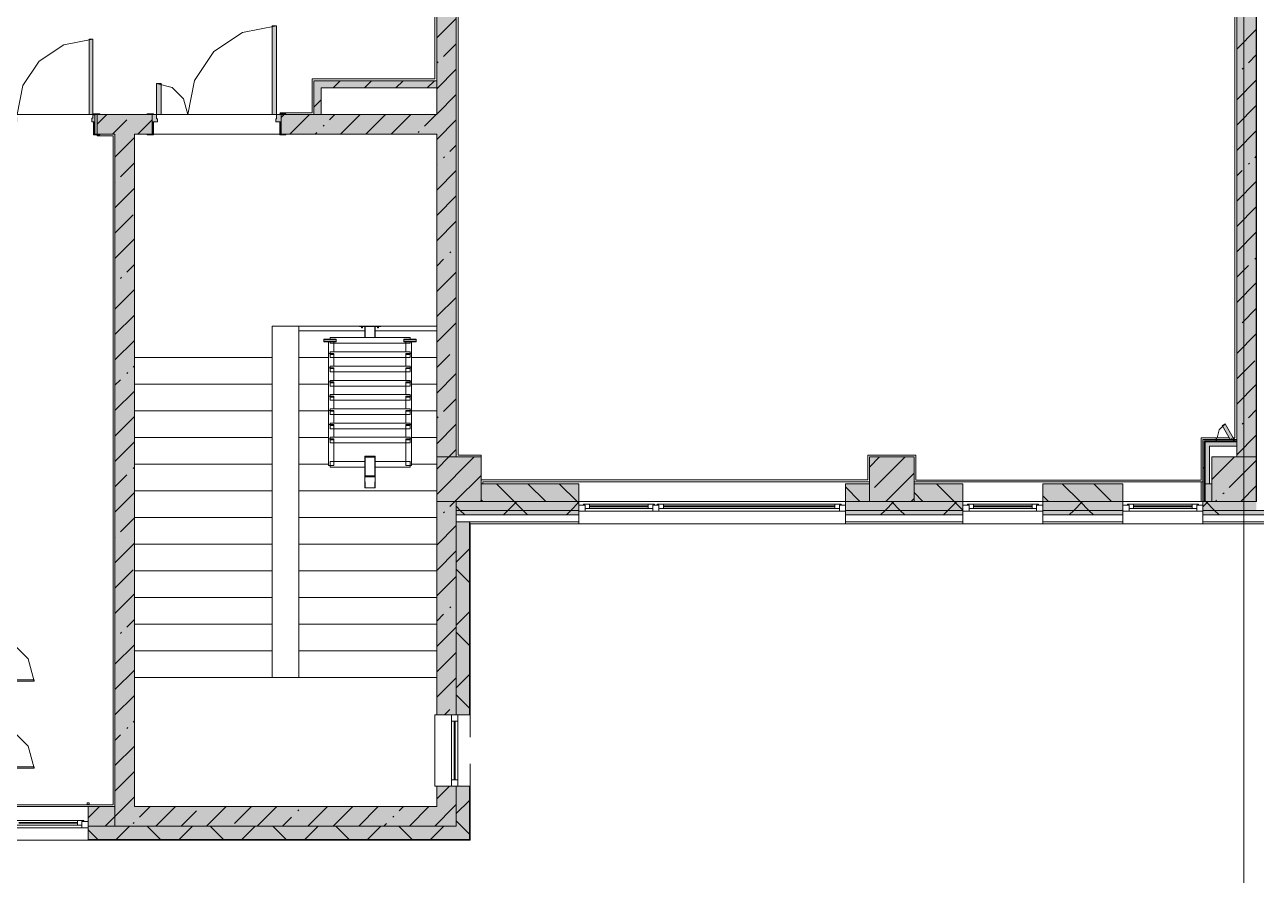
# Model space of a CAD drawing. Header units: millimetres. Extents: x -3817 to 677485, y -22715 to 103890.
# Drawn here: x 21089 to 21198.1, y -19609 to -19533.7 of the extents above; entities that cross this region are included whole.
import ezdxf

# ---------------------------------------------------------------- set-up
doc = ezdxf.new("R2010")
doc.units = ezdxf.units.MM
doc.layers.add('PDF _Геометрия', color=7, linetype='Continuous', true_color=0x1d1d1d)
doc.layers.add('PDF _Сплошная заливка', color=7, linetype='Continuous', true_color=0xffffff)

msp = doc.modelspace()

# ---------------------------------------------------------------- hatches: boundary and pattern name
at = {"layer": 'PDF _Сплошная заливка', "transparency": 33554559}
for points in [[(21196.35, -19571.98), (21198.08, -19571.98), (21198.08, -19484.74), (21196.35, -19484.74), (21196.35, -19571.16)], [(21114.62, -19541.67), (21115.25, -19541.67), (21115.25, -19538.68), (21114.62, -19538.68), (21114.62, -19540.34)], [(21096.98, -19602.93), (21098.72, -19602.93), (21098.72, -19543.4), (21096.98, -19543.4), (21096.98, -19601.98)], [(21193.36, -19575.92), (21193.46, -19575.92), (21193.46, -19570.55), (21193.36, -19570.45), (21193.36, -19575.56)], [(21193.95, -19570.55), (21196.35, -19570.55), (21196.35, -19570.45), (21193.46, -19570.45), (21193.56, -19570.55)], [(21193.46, -19575.92), (21193.56, -19575.92), (21193.56, -19570.65), (21193.46, -19570.55), (21193.46, -19575.56)], [(21193.95, -19570.65), (21196.35, -19570.65), (21196.35, -19570.55), (21193.56, -19570.55), (21193.56, -19570.65)], [(21129.42, -19575.92), (21129.42, -19571.98), (21125.49, -19571.98), (21125.49, -19575.92), (21125.77, -19575.92)], [(21194.15, -19575.92), (21198.08, -19575.92), (21198.08, -19571.98), (21194.15, -19571.98), (21194.15, -19575.56)], [(21127.22, -19604.66), (21127.22, -19602.93), (21096.98, -19602.93), (21096.98, -19604.66), (21125.77, -19604.66)]]:
    msp.add_hatch(color=256, dxfattribs=at).paths.add_polyline_path(points)
h = msp.add_hatch(color=256, dxfattribs=at)
h.paths.add_polyline_path([(21125.49, -19541.67), (21127.22, -19541.67), (21127.22, -19532.22), (21125.49, -19532.22), (21125.49, -19540.34)], flags=0)
h.paths.add_polyline_path([(21125.49, -19519.63), (21127.22, -19519.63), (21127.22, -19518.05), (21125.49, -19518.05)], flags=0)
at = {"layer": 'PDF _Сплошная заливка', "true_color": 0xe2e2e2, "transparency": 33554559}
for points in [[(21111.31, -19541.67), (21111.31, -19533.8), (21110.92, -19533.8), (21110.92, -19541.67), (21111.09, -19541.67)], [(21094.7, -19541.67), (21095.02, -19541.67), (21095.02, -19534.98), (21094.7, -19534.98), (21094.7, -19540.34)]]:
    msp.add_hatch(color=254, dxfattribs=at).paths.add_polyline_path(points)
at = {"layer": 'PDF _Сплошная заливка', "transparency": 33554559}
h = msp.add_hatch(color=256, dxfattribs=at)
h.paths.add_polyline_path([(21096.41, -19543.4), (21096.98, -19543.4), (21096.98, -19541.67), (21095.41, -19541.67), (21095.41, -19543.4), (21095.65, -19543.4)], flags=0)
h.paths.add_polyline_path([(21059.35, -19543.4), (21068.64, -19543.4), (21068.64, -19541.67), (21057.62, -19541.67), (21057.62, -19543.4), (21057.85, -19543.4)], flags=0)
h.paths.add_polyline_path([(21087.69, -19543.4), (21087.93, -19543.4), (21087.93, -19541.67), (21077.3, -19541.67), (21077.3, -19543.4), (21085.65, -19543.4)], flags=0)
at = {"layer": 'PDF _Сплошная заливка', "true_color": 0xe2e2e2, "transparency": 33554559}
h = msp.add_hatch(color=254, dxfattribs=at)
h.paths.add_polyline_path([(21088.13, -19542.3), (21088.4, -19542.3), (21088.32, -19541.67), (21088.13, -19541.67)], flags=0)
h.paths.add_polyline_path([(21094.94, -19542.3), (21095.21, -19542.3), (21095.21, -19541.67), (21095.02, -19541.67), (21095.02, -19541.99)], flags=0)
at = {"layer": 'PDF _Сплошная заливка', "transparency": 33554559}
h = msp.add_hatch(color=256, dxfattribs=at)
h.paths.add_polyline_path([(21113.55, -19543.4), (21125.49, -19543.4), (21125.49, -19541.67), (21111.71, -19541.67), (21111.71, -19543.4), (21112.14, -19543.4)], flags=0)
h.paths.add_polyline_path([(21098.72, -19543.4), (21100.29, -19543.4), (21100.29, -19541.67), (21096.98, -19541.67), (21096.98, -19543.4)], flags=0)
at = {"layer": 'PDF _Сплошная заливка', "true_color": 0xe2e2e2, "transparency": 33554559}
h = msp.add_hatch(color=254, dxfattribs=at)
h.paths.add_polyline_path([(21111.71, -19542.3), (21111.71, -19541.67), (21111.31, -19541.67), (21111.24, -19542.3)], flags=0)
h.paths.add_polyline_path([(21100.29, -19542.3), (21100.76, -19542.3), (21100.68, -19542.06), (21100.68, -19541.67), (21100.29, -19541.67)], flags=0)
at = {"layer": 'PDF _Сплошная заливка', "transparency": 33554559}
h = msp.add_hatch(color=256, dxfattribs=at)
h.paths.add_polyline_path([(21127.22, -19602.93), (21127.22, -19601.12), (21125.49, -19601.12), (21125.49, -19602.93), (21125.77, -19602.93)], flags=0)
h.paths.add_polyline_path([(21125.49, -19594.82), (21127.22, -19594.82), (21127.22, -19575.92), (21125.49, -19575.92), (21125.49, -19584.37)], flags=0)
h.paths.add_polyline_path([(21126.93, -19571.98), (21127.22, -19571.98), (21127.22, -19541.67), (21125.49, -19541.67), (21125.49, -19571.98), (21125.77, -19571.98)], flags=0)
h = msp.add_hatch(color=256, dxfattribs=at)
h.paths.add_polyline_path([(21172.1, -19575.92), (21172.1, -19574.35), (21167.77, -19574.35), (21167.77, -19575.92), (21169.82, -19575.92)], flags=0)
h.paths.add_polyline_path([(21138.09, -19575.92), (21138.09, -19574.35), (21129.42, -19574.35), (21129.42, -19575.92), (21133.11, -19575.92)], flags=0)
h.paths.add_polyline_path([(21163.83, -19575.92), (21163.83, -19574.35), (21161.71, -19574.35), (21161.71, -19575.92)], flags=0)
h.paths.add_polyline_path([(21179.19, -19575.92), (21186.27, -19575.92), (21186.27, -19574.35), (21179.19, -19574.35)], flags=0)
h.paths.add_polyline_path([(21193.56, -19575.92), (21194.15, -19575.92), (21194.15, -19574.35), (21193.56, -19574.35), (21193.56, -19575.56)], flags=0)
h = msp.add_hatch(color=256, dxfattribs=at)
h.paths.add_polyline_path([(21193.36, -19576.71), (21198.1, -19576.71), (21198.08, -19575.92), (21193.36, -19575.92)], flags=0)
h.paths.add_polyline_path([(21179.19, -19576.71), (21186.27, -19576.71), (21186.27, -19575.92), (21179.19, -19575.92)], flags=0)
h.paths.add_polyline_path([(21172.1, -19576.71), (21172.1, -19575.92), (21161.71, -19575.92), (21161.71, -19576.71), (21169.82, -19576.71)], flags=0)
h.paths.add_polyline_path([(21129.42, -19576.71), (21138.09, -19576.71), (21138.09, -19575.92), (21127.22, -19575.92), (21127.22, -19576.71)], flags=0)
h = msp.add_hatch(color=256, dxfattribs=at)
h.paths.add_polyline_path([(21198.88, -19577.1), (21198.88, -19576.71), (21193.36, -19576.71), (21193.36, -19577.1), (21198.1, -19577.1)], flags=0)
h.paths.add_polyline_path([(21186.27, -19577.1), (21186.27, -19576.71), (21179.19, -19576.71), (21179.19, -19577.1), (21184.5, -19577.1)], flags=0)
h.paths.add_polyline_path([(21127.22, -19577.1), (21138.09, -19577.1), (21138.09, -19576.71), (21127.22, -19576.71)], flags=0)
h.paths.add_polyline_path([(21169.82, -19577.1), (21172.1, -19577.1), (21172.1, -19576.71), (21161.71, -19576.71), (21161.71, -19577.1)], flags=0)
h = msp.add_hatch(color=256, dxfattribs=at)
h.paths.add_polyline_path([(21127.22, -19605.84), (21128.4, -19605.84), (21128.4, -19601.12), (21127.22, -19601.12), (21127.22, -19604.66)], flags=0)
h.paths.add_polyline_path([(21128.4, -19594.82), (21128.4, -19577.73), (21127.22, -19577.73), (21127.22, -19594.82)], flags=0)
h = msp.add_hatch(color=256, dxfattribs=at)
h.paths.add_polyline_path([(21081.73, -19605.84), (21087.54, -19605.84), (21087.54, -19604.66), (21059.19, -19604.66), (21059.19, -19605.84), (21067.05, -19605.84)], flags=0)
h.paths.add_polyline_path([(21127.22, -19605.84), (21127.22, -19604.66), (21094.62, -19604.66), (21094.62, -19605.84), (21125.77, -19605.84)], flags=0)
h.paths.add_polyline_path([(21045.03, -19605.84), (21052.1, -19605.84), (21052.1, -19604.66), (21044.23, -19604.66), (21044.23, -19605.84)], flags=0)
h.paths.add_polyline_path([(21037.14, -19605.84), (21037.14, -19604.66), (21032.81, -19604.66), (21032.81, -19605.84)], flags=0)
h.paths.add_polyline_path([(21016.28, -19605.84), (21016.28, -19604.66), (21010.77, -19604.66), (21010.77, -19605.84), (21014.7, -19605.84)], flags=0)
h.paths.add_polyline_path([(20986.36, -19605.84), (20986.36, -19604.66), (20977.04, -19604.66), (20977.04, -19605.84), (20980.22, -19605.84)], flags=0)

# ---------------------------------------------------------------- linework, layer by layer
at = {"layer": 'PDF _Геометрия', "color": 253, "lineweight": 9, "true_color": 0xaaaaaa}
for points in [[(21196.98, -19618.88), (21196.98, -19525.3), (21196.98, -19524.9), (21196.98, -19431.32)], [(21125.49, -19532.22), (21125.33, -19532.22), (21125.33, -19538.52), (21114.46, -19538.52), (21114.46, -19541.51), (21111.63, -19541.51), (21111.63, -19541.61), (21111.63, -19541.51), (21114.46, -19541.51), (21114.46, -19538.52), (21125.33, -19538.52), (21125.33, -19518.21), (21125.33, -19519.62), (21125.49, -19519.62), (21125.33, -19519.62), (21125.33, -19532.22), (21126.75, -19532.22)], [(21129.42, -19571.98), (21129.42, -19571.83), (21127.38, -19571.83), (21127.38, -19532.22), (21127.38, -19571.83), (21129.42, -19571.83), (21129.42, -19574.02), (21163.67, -19574.02), (21163.67, -19571.83), (21167.93, -19571.83), (21167.93, -19574.03), (21193.2, -19574.03), (21193.2, -19570.29), (21195.67, -19570.29), (21193.2, -19570.29), (21193.2, -19574.03), (21167.93, -19574.03), (21167.93, -19571.83), (21163.67, -19571.83), (21163.67, -19574.02), (21129.42, -19574.02)], [(21111.31, -19533.8), (21108.3, -19534.4), (21105.75, -19536.1), (21104.04, -19538.66), (21103.44, -19541.67), (21103.07, -19540.29), (21102.06, -19539.28), (21100.68, -19538.91)], [(21088.32, -19541.67), (21088.83, -19539.11), (21090.28, -19536.94), (21092.45, -19535.49), (21095.02, -19534.98)], [(21095.65, -19541.67), (21099.86, -19541.67)], [(21085.89, -19602.77), (21094.46, -19602.77), (21096.83, -19602.77), (21096.83, -19543.56), (21095.41, -19543.56), (21095.41, -19543.47), (21095.41, -19543.56), (21096.83, -19543.56), (21096.83, -19602.77), (21094.46, -19602.77), (21085.89, -19602.77)], [(21100.41, -19543.4), (21111.59, -19543.4)], [(21127.22, -19543.4), (21127.22, -19571.98)], [(21098.72, -19567.89), (21098.72, -19602.93), (21098.72, -19566.76)], [(21194.61, -19570.28), (21194.8, -19569.57), (21195.32, -19569.06)], [(21125.49, -19601.12), (21125.33, -19601.12), (21125.33, -19594.82)], [(21126.81, -19594.82), (21126.81, -19601.12), (21126.81, -19594.82), (21125.33, -19594.82), (21125.33, -19601.12), (21126.81, -19601.12)]]:
    msp.add_lwpolyline(points, dxfattribs=at)
at = {"layer": 'PDF _Геометрия', "color": 7, "lineweight": 9}
for points in [[(21196.35, -19510.96), (21196.35, -19516.32), (21189.82, -19516.32), (21189.82, -19510.96), (21196.35, -19510.96), (21196.35, -19510.33), (21196.35, -19484.74), (21198.08, -19484.74), (21198.08, -19571.98), (21196.35, -19571.98), (21196.35, -19571.04)], [(21196.35, -19510.33), (21189.82, -19510.33), (21189.19, -19510.33), (21189.19, -19516.32), (21167.77, -19516.32), (21167.77, -19518.05), (21196.35, -19518.05), (21196.35, -19570.45), (21196.35, -19570.55)], [(21199.91, -19523.23), (21199.91, -19577.73), (21199.28, -19577.73), (21198.1, -19577.73), (21193.36, -19577.73)], [(21199.28, -19523.23), (21199.28, -19577.1), (21198.88, -19577.1), (21198.1, -19577.1), (21193.36, -19577.1)], [(21198.88, -19523.23), (21198.88, -19576.71), (21198.1, -19576.71), (21193.36, -19576.71)], [(21127.22, -19567.46), (21127.22, -19571.98), (21127.22, -19541.67), (21127.22, -19532.22), (21125.49, -19532.22), (21125.49, -19538.68), (21125.49, -19536.63)], [(21125.49, -19534.27), (21125.49, -19532.22), (21126.75, -19532.22)], [(21127.22, -19532.22), (21127.22, -19535.77)], [(21125.49, -19534.89), (21127.22, -19533.16)], [(21196.35, -19535.87), (21198.08, -19534.13)], [(21198.08, -19538.16), (21198.08, -19534.22)], [(21126.1, -19536.52), (21127.22, -19535.4)], [(21125.54, -19537.08), (21125.63, -19536.99)], [(21197.38, -19537.08), (21198.08, -19536.38)], [(21125.49, -19539.38), (21127.22, -19537.65)], [(21127.22, -19538.13), (21127.22, -19541.67), (21127.22, -19546.2)], [(21196.82, -19537.65), (21196.91, -19537.55)], [(21125.49, -19539.31), (21125.49, -19538.68), (21115.25, -19538.68), (21114.62, -19538.68), (21114.62, -19541.67), (21115.25, -19541.67), (21115.25, -19539.31), (21125.49, -19539.31), (21125.49, -19541.67)], [(21116.31, -19539.31), (21116.94, -19538.68)], [(21119.09, -19539.31), (21119.72, -19538.68)], [(21121.88, -19539.31), (21122.51, -19538.68)], [(21124.66, -19539.31), (21125.29, -19538.68)], [(21196.35, -19540.36), (21198.08, -19538.62)], [(21125.49, -19541.62), (21127.22, -19539.89)], [(21114.62, -19541), (21115.25, -19540.37)], [(21196.35, -19542.6), (21198.08, -19540.87)], [(21198.08, -19544.46), (21198.08, -19540.52)], [(21095.41, -19542.52), (21096.26, -19541.67)], [(21095.41, -19541.67), (21095.41, -19543.4)], [(21099.86, -19541.67), (21096.98, -19541.67), (21095.65, -19541.67)], [(21096.77, -19543.4), (21096.98, -19543.19), (21098.04, -19542.14)], [(21099.01, -19543.4), (21100.29, -19542.13)], [(21100.29, -19543.4), (21100.29, -19541.67)], [(21101.08, -19541.67), (21111.09, -19541.67)], [(21111.71, -19541.93), (21111.97, -19541.67)], [(21111.71, -19541.67), (21111.71, -19543.4)], [(21112.48, -19543.4), (21114.22, -19541.67)], [(21121.55, -19541.67), (21125.49, -19541.67), (21115.25, -19541.67), (21119.19, -19541.67)], [(21116, -19542.14), (21116.46, -19541.67)], [(21116.97, -19543.4), (21118.71, -19541.67)], [(21119.22, -19543.4), (21120.95, -19541.67)], [(21121.46, -19543.4), (21123.2, -19541.67)], [(21124.41, -19542.7), (21125.44, -19541.67)], [(21125.49, -19543.87), (21127.22, -19542.14)], [(21095.65, -19543.4), (21096.98, -19543.4)], [(21096.98, -19546.79), (21096.98, -19543.4), (21096.98, -19602.93), (21096.98, -19599.54)], [(21128.4, -19594.82), (21128.4, -19577.89), (21128.4, -19577.73), (21127.22, -19577.73), (21127.22, -19577.89), (21127.22, -19594.82), (21125.49, -19594.82), (21125.49, -19543.4), (21112.14, -19543.4), (21125.49, -19543.4), (21125.49, -19560.41), (21110.92, -19560.41), (21110.92, -19563.17), (21110.92, -19565.53), (21110.92, -19567.89), (21110.92, -19570.25), (21110.92, -19572.62), (21110.92, -19574.98), (21110.92, -19577.34), (21110.92, -19579.7), (21110.92, -19582.07), (21110.92, -19584.43), (21110.92, -19586.79), (21110.92, -19589.15), (21110.92, -19591.51), (21098.72, -19591.51), (21110.92, -19591.51), (21113.28, -19591.51), (21125.49, -19591.51)], [(21098.72, -19598.62), (21098.72, -19602.93), (21098.72, -19543.4), (21099.86, -19543.4)], [(21098.72, -19543.4), (21098.72, -19563.17), (21110.92, -19563.17), (21098.72, -19563.17)], [(21114.73, -19543.4), (21114.87, -19543.26)], [(21115.43, -19542.7), (21115.53, -19542.6)], [(21123.85, -19543.26), (21123.95, -19543.17)], [(21196.35, -19544.85), (21198.08, -19543.11)], [(21096.98, -19545.43), (21098.72, -19543.7)], [(21126.66, -19544.94), (21127.22, -19544.38)], [(21126.1, -19545.5), (21126.19, -19545.41)], [(21197.94, -19545.5), (21198.08, -19545.36)], [(21097.47, -19547.19), (21098.72, -19545.95)], [(21125.49, -19546.11), (21125.54, -19546.06)], [(21125.49, -19548.36), (21127.22, -19546.63)], [(21196.35, -19547.09), (21196.82, -19546.63)], [(21197.38, -19546.06), (21197.47, -19545.97)], [(21198.08, -19550.76), (21198.08, -19546.82)], [(21096.98, -19547.68), (21097.01, -19547.65)], [(21196.35, -19549.34), (21198.08, -19547.6)], [(21096.98, -19549.92), (21098.72, -19548.19)], [(21125.49, -19550.6), (21127.22, -19548.87)], [(21127.22, -19548.56), (21127.22, -19552.5)], [(21096.98, -19553.09), (21096.98, -19549.15)], [(21196.35, -19551.58), (21198.08, -19549.85)], [(21096.98, -19552.17), (21098.6, -19550.55)], [(21125.49, -19552.85), (21127.22, -19551.12)], [(21196.35, -19553.83), (21198.08, -19552.09)], [(21096.98, -19554.41), (21098.72, -19552.68)], [(21198.08, -19557.06), (21198.08, -19553.12)], [(21125.49, -19555.09), (21126.1, -19554.48)], [(21126.66, -19553.92), (21126.75, -19553.83)], [(21197.94, -19554.48), (21198.03, -19554.39)], [(21096.98, -19559.39), (21096.98, -19555.45)], [(21098.04, -19555.61), (21098.72, -19554.93)], [(21125.49, -19557.34), (21127.22, -19555.61)], [(21127.22, -19554.86), (21127.22, -19558.8)], [(21196.35, -19556.07), (21197.38, -19555.04)], [(21097.47, -19556.17), (21097.57, -19556.07)], [(21196.35, -19558.32), (21198.08, -19556.58)], [(21096.98, -19558.9), (21098.72, -19557.17)], [(21125.54, -19559.53), (21127.22, -19557.85)], [(21196.82, -19560.1), (21198.08, -19558.83)], [(21096.98, -19561.15), (21098.72, -19559.42)], [(21198.08, -19563.35), (21198.08, -19559.42)], [(21113.28, -19560.41), (21113.28, -19560.81), (21113.28, -19563.17), (21113.28, -19565.53), (21113.28, -19567.89), (21113.28, -19570.25), (21113.28, -19572.62), (21113.28, -19574.98), (21113.28, -19577.34), (21113.28, -19579.7), (21113.28, -19582.07), (21113.28, -19584.43), (21113.28, -19586.79), (21113.28, -19589.15), (21113.28, -19591.51), (21125.49, -19591.51), (21125.49, -19594.82), (21125.49, -19592.37)], [(21120.53, -19560.44), (21118.64, -19560.44)], [(21118.81, -19560.44), (21118.81, -19560.47)], [(21118.94, -19560.47), (21118.93, -19560.47), (21118.93, -19560.47), (21118.92, -19560.47), (21118.9, -19560.47), (21118.89, -19560.47), (21118.87, -19560.47), (21118.86, -19560.47), (21118.84, -19560.47), (21118.83, -19560.47), (21118.82, -19560.47), (21118.81, -19560.47), (21118.82, -19560.47), (21118.83, -19560.47), (21118.84, -19560.47), (21118.86, -19560.47), (21118.87, -19560.47), (21118.89, -19560.47), (21118.9, -19560.47), (21118.92, -19560.47), (21118.93, -19560.47), (21118.93, -19560.47), (21118.94, -19560.47), (21118.94, -19560.44)], [(21118.81, -19560.47), (21118.81, -19560.47), (21118.81, -19560.47)], [(21118.83, -19560.44), (21118.83, -19560.55)], [(21118.83, -19560.55), (21118.84, -19560.55), (21118.83, -19560.55)], [(21118.91, -19560.55), (21118.91, -19560.55), (21118.91, -19560.55), (21118.9, -19560.55), (21118.89, -19560.55), (21118.88, -19560.55), (21118.87, -19560.55), (21118.86, -19560.55), (21118.85, -19560.55), (21118.85, -19560.55), (21118.84, -19560.55), (21118.84, -19560.55), (21118.84, -19560.55), (21118.85, -19560.55), (21118.85, -19560.55), (21118.86, -19560.55), (21118.87, -19560.55), (21118.88, -19560.55), (21118.89, -19560.55), (21118.9, -19560.55), (21118.91, -19560.55), (21118.91, -19560.55), (21118.91, -19560.55), (21118.91, -19560.44)], [(21119.11, -19560.44), (21119.11, -19561.42)], [(21119.16, -19561.42), (21119.16, -19560.44)], [(21119.18, -19560.44), (21119.98, -19560.44)], [(21125.49, -19560.81), (21119.98, -19560.81), (21125.49, -19560.81), (21125.49, -19563.17), (21125.49, -19565.53), (21125.49, -19567.89), (21125.49, -19570.25), (21125.49, -19572.62), (21125.49, -19574.98), (21125.49, -19577.34), (21125.49, -19579.7), (21125.49, -19582.07), (21125.49, -19584.37)], [(21120.01, -19561.42), (21120.01, -19560.44)], [(21120.05, -19561.42), (21120.05, -19560.44)], [(21120.23, -19560.44), (21120.23, -19560.47)], [(21120.35, -19560.47), (21120.35, -19560.47), (21120.35, -19560.47), (21120.34, -19560.47), (21120.32, -19560.47), (21120.31, -19560.47), (21120.29, -19560.47), (21120.27, -19560.47), (21120.26, -19560.47), (21120.25, -19560.47), (21120.24, -19560.47), (21120.23, -19560.47), (21120.24, -19560.47), (21120.25, -19560.47), (21120.26, -19560.47), (21120.27, -19560.47), (21120.29, -19560.47), (21120.31, -19560.47), (21120.32, -19560.47), (21120.34, -19560.47), (21120.35, -19560.47), (21120.35, -19560.47), (21120.35, -19560.47), (21120.35, -19560.44)], [(21120.23, -19560.47), (21120.23, -19560.47), (21120.23, -19560.47)], [(21120.25, -19560.44), (21120.25, -19560.55)], [(21120.33, -19560.55), (21120.33, -19560.55), (21120.32, -19560.55), (21120.32, -19560.55), (21120.31, -19560.55), (21120.3, -19560.55), (21120.29, -19560.55), (21120.28, -19560.55), (21120.27, -19560.55), (21120.26, -19560.55), (21120.26, -19560.55), (21120.25, -19560.55), (21120.26, -19560.55), (21120.26, -19560.55), (21120.27, -19560.55), (21120.28, -19560.55), (21120.29, -19560.55), (21120.3, -19560.55), (21120.31, -19560.55), (21120.32, -19560.55), (21120.32, -19560.55), (21120.33, -19560.55), (21120.33, -19560.55), (21120.33, -19560.44)], [(21120.25, -19560.55), (21120.25, -19560.55), (21120.25, -19560.55)], [(21125.49, -19561.83), (21127.22, -19560.1)], [(21196.35, -19562.81), (21198.08, -19561.07)], [(21096.98, -19563.39), (21098.72, -19561.66)], [(21096.98, -19565.69), (21096.98, -19561.75)], [(21115.9, -19561.59), (21115.49, -19561.59), (21115.49, -19561.56), (21116.04, -19561.56), (21116.04, -19561.47)], [(21115.49, -19561.76), (21115.49, -19561.62), (21116.59, -19561.62), (21116.59, -19561.76)], [(21115.9, -19561.56), (21116.39, -19561.56)], [(21115.9, -19563.93), (21115.9, -19561.78), (21115.9, -19563.93)], [(21116.04, -19561.56), (21115.95, -19561.56)], [(21116.04, -19561.62), (21116.04, -19561.42), (21123.13, -19561.42), (21116.04, -19561.42)], [(21123.13, -19561.78), (21123.13, -19561.92), (21116.04, -19561.92), (21116.04, -19561.78)], [(21122.77, -19561.78), (21122.77, -19562.68), (21122.77, -19561.92), (21116.39, -19561.92), (21116.39, -19562.68), (21116.39, -19561.78)], [(21122.57, -19561.76), (21122.57, -19561.62), (21123.68, -19561.62), (21123.68, -19561.76)], [(21122.77, -19561.56), (21123.27, -19561.56)], [(21123.13, -19561.42), (21123.13, -19561.62)], [(21123.13, -19561.47), (21123.13, -19561.56), (21123.68, -19561.56), (21123.68, -19561.59), (21123.27, -19561.59)], [(21123.22, -19561.56), (21123.13, -19561.56)], [(21123.27, -19561.78), (21123.27, -19563.93), (21123.27, -19561.78)], [(21127.22, -19561.16), (21127.22, -19565.09)], [(21115.9, -19562.82), (21116.39, -19562.82), (21116.39, -19563.94), (21116.39, -19563.18), (21122.77, -19563.18), (21122.77, -19563.94), (21122.77, -19562.82), (21123.27, -19562.82), (21123.27, -19565.19), (21123.27, -19562.82)], [(21115.9, -19565.19), (21115.9, -19562.82), (21115.9, -19565.19)], [(21116.04, -19562.73), (21116.04, -19562.82), (21115.95, -19562.82)], [(21123.13, -19562.68), (21123.13, -19563.18), (21116.04, -19563.18), (21116.04, -19562.68), (21123.13, -19562.68), (21116.04, -19562.68)], [(21123.22, -19562.82), (21123.13, -19562.82), (21123.13, -19562.73)], [(21125.49, -19564.81), (21125.49, -19562.36)], [(21125.49, -19564.07), (21126.66, -19562.9)], [(21098.6, -19564.02), (21098.72, -19563.91)], [(21115.9, -19564.08), (21116.39, -19564.08), (21116.39, -19565.2), (21116.39, -19564.44), (21122.77, -19564.44), (21122.77, -19565.2), (21122.77, -19564.08), (21123.27, -19564.08), (21123.27, -19566.45), (21123.27, -19564.08)], [(21115.9, -19566.45), (21115.9, -19564.08), (21115.9, -19566.45)], [(21116.04, -19563.99), (21116.04, -19564.08), (21115.95, -19564.08)], [(21123.13, -19563.94), (21123.13, -19564.44), (21116.04, -19564.44), (21116.04, -19563.94), (21123.13, -19563.94), (21116.04, -19563.94)], [(21123.22, -19564.08), (21123.13, -19564.08), (21123.13, -19563.99)], [(21196.35, -19565.05), (21197.94, -19563.46)], [(21096.98, -19565.64), (21097.47, -19565.15)], [(21098.04, -19564.59), (21098.13, -19564.49)], [(21115.9, -19565.34), (21116.39, -19565.34), (21116.39, -19566.46), (21116.39, -19565.7), (21122.77, -19565.7), (21122.77, -19566.46), (21122.77, -19565.34), (21123.27, -19565.34), (21123.27, -19567.71), (21123.27, -19565.34)], [(21115.9, -19567.71), (21115.9, -19565.34), (21115.9, -19567.71)], [(21116.04, -19565.25), (21116.04, -19565.34), (21115.95, -19565.34)], [(21123.13, -19565.2), (21123.13, -19565.7), (21116.04, -19565.7), (21116.04, -19565.2), (21123.13, -19565.2), (21116.04, -19565.2)], [(21123.22, -19565.34), (21123.13, -19565.34), (21123.13, -19565.25)], [(21125.49, -19566.32), (21127.22, -19564.59)], [(21096.98, -19567.88), (21098.72, -19566.15)], [(21098.72, -19584.37), (21098.72, -19582.07), (21098.72, -19579.7), (21098.72, -19577.34), (21098.72, -19574.98), (21098.72, -19572.62), (21098.72, -19570.25), (21098.72, -19567.89), (21098.72, -19565.53), (21110.92, -19565.53), (21098.72, -19565.53)], [(21116.04, -19566.51), (21116.04, -19566.6), (21115.95, -19566.6)], [(21123.13, -19566.46), (21123.13, -19566.96), (21116.04, -19566.96), (21116.04, -19566.46), (21123.13, -19566.46), (21116.04, -19566.46)], [(21123.22, -19566.6), (21123.13, -19566.6), (21123.13, -19566.51)], [(21196.35, -19567.3), (21198.08, -19565.56)], [(21198.08, -19569.65), (21198.08, -19565.72)], [(21098.72, -19566.76), (21098.72, -19571.06)], [(21115.9, -19566.6), (21116.39, -19566.6), (21116.39, -19567.72), (21116.39, -19566.96), (21122.77, -19566.96), (21122.77, -19567.72), (21122.77, -19566.6), (21123.27, -19566.6), (21123.27, -19568.97), (21123.27, -19566.6)], [(21115.9, -19568.97), (21115.9, -19566.6), (21115.9, -19568.97)], [(21125.49, -19571.11), (21125.49, -19567.17)], [(21126.1, -19567.95), (21127.22, -19566.83)], [(21096.98, -19571.98), (21096.98, -19568.05)], [(21096.98, -19570.13), (21098.72, -19568.4)], [(21115.9, -19567.86), (21116.39, -19567.86), (21116.39, -19568.98), (21116.39, -19568.22), (21122.77, -19568.22), (21122.77, -19568.98), (21122.77, -19567.86), (21123.27, -19567.86), (21123.27, -19570.23), (21123.27, -19567.86)], [(21115.9, -19570.23), (21115.9, -19567.86), (21115.9, -19570.23)], [(21116.04, -19567.77), (21116.04, -19567.86), (21115.95, -19567.86)], [(21123.13, -19567.72), (21123.13, -19568.22), (21116.04, -19568.22), (21116.04, -19567.72), (21123.13, -19567.72), (21116.04, -19567.72)], [(21123.22, -19567.86), (21123.13, -19567.86), (21123.13, -19567.77)], [(21125.54, -19568.51), (21125.63, -19568.42)], [(21197.38, -19568.51), (21198.08, -19567.81)], [(21115.9, -19569.12), (21116.39, -19569.12), (21116.39, -19570.24), (21116.39, -19569.48), (21122.77, -19569.48), (21122.77, -19570.24), (21122.77, -19569.12), (21123.27, -19569.12), (21123.27, -19571.49), (21123.27, -19569.12)], [(21115.9, -19571.49), (21115.9, -19569.12), (21115.9, -19571.49)], [(21116.04, -19569.03), (21116.04, -19569.12), (21115.95, -19569.12)], [(21123.13, -19568.98), (21123.13, -19569.48), (21116.04, -19569.48), (21116.04, -19568.98), (21123.13, -19568.98), (21116.04, -19568.98)], [(21123.22, -19569.12), (21123.13, -19569.12), (21123.13, -19569.03)], [(21125.49, -19570.81), (21127.22, -19569.08)], [(21196.82, -19569.08), (21196.91, -19568.98)], [(21096.98, -19572.37), (21098.72, -19570.64)], [(21115.9, -19570.38), (21116.39, -19570.38), (21116.39, -19572.75), (21115.9, -19572.75), (21115.9, -19570.38), (21115.9, -19572.75)], [(21116.04, -19570.29), (21116.04, -19570.38), (21115.95, -19570.38)], [(21123.13, -19570.24), (21123.13, -19570.74), (21116.04, -19570.74), (21116.04, -19570.24), (21123.13, -19570.24), (21116.04, -19570.24)], [(21120.05, -19573), (21120.05, -19573.41), (21120.05, -19572.89), (21123.13, -19572.89), (21123.13, -19572.39), (21120.05, -19572.39), (21122.77, -19572.39), (21122.77, -19570.74), (21116.39, -19570.74), (21116.39, -19572.39), (21119.11, -19572.39), (21116.04, -19572.39), (21116.04, -19572.89)], [(21123.27, -19572.75), (21122.77, -19572.75), (21122.77, -19570.38), (21123.27, -19570.38), (21123.27, -19572.75), (21123.27, -19570.38)], [(21123.22, -19570.38), (21123.13, -19570.38), (21123.13, -19570.29)], [(21196.35, -19570.45), (21193.95, -19570.45), (21193.46, -19570.45), (21193.36, -19570.45), (21193.36, -19574.35)], [(21196.35, -19570.65), (21196.35, -19570.55), (21193.95, -19570.55), (21193.56, -19570.55), (21193.46, -19570.55), (21193.46, -19574.35), (21193.46, -19575.92)], [(21194.15, -19574.35), (21193.95, -19574.35), (21193.95, -19571.04), (21196.35, -19571.04), (21196.35, -19570.65), (21193.95, -19570.65), (21193.56, -19570.65), (21193.56, -19574.35), (21193.95, -19574.35)], [(21196.35, -19571.79), (21198.08, -19570.05)], [(21120.05, -19574.67), (21120.05, -19573.61), (21120.05, -19572.04), (21120.05, -19572.01), (21120.05, -19571.98), (21120.04, -19571.96), (21120.03, -19571.94), (21120.02, -19571.92), (21120.01, -19571.91), (21120, -19571.9), (21119.98, -19571.9), (21119.18, -19571.9), (21119.17, -19571.9), (21119.15, -19571.91), (21119.14, -19571.92), (21119.13, -19571.94), (21119.12, -19571.96), (21119.11, -19571.98), (21119.11, -19572.01), (21119.11, -19572.04), (21119.11, -19573.61), (21119.11, -19574.67)], [(21125.49, -19573.05), (21126.56, -19571.98), (21127.22, -19571.32)], [(21125.49, -19575.3), (21128.8, -19571.98)], [(21163.83, -19572.87), (21164.72, -19571.98)], [(21164.26, -19574.69), (21166.97, -19571.98)], [(21194.15, -19573.99), (21196.15, -19571.98)], [(21098.6, -19573), (21098.69, -19572.91)], [(21115.95, -19572.75), (21116.04, -19572.75), (21116.04, -19572.84)], [(21119.11, -19572.89), (21116.04, -19572.89), (21119.11, -19572.89)], [(21119.11, -19572.89), (21119.11, -19573.41), (21119.11, -19573)], [(21119.16, -19572.96), (21119.18, -19572.96)], [(21119.18, -19572.99), (21119.17, -19572.99), (21119.17, -19572.99), (21119.16, -19572.99), (21119.16, -19572.99), (21119.16, -19572.99), (21119.16, -19573), (21119.16, -19573.41), (21119.16, -19573.41), (21119.16, -19573.41), (21119.16, -19573.42), (21119.17, -19573.42), (21119.17, -19573.42), (21119.18, -19573.42)], [(21119.98, -19572.96), (21120, -19572.96)], [(21119.98, -19573.42), (21119.99, -19573.42), (21120, -19573.42), (21120, -19573.42), (21120, -19573.41), (21120.01, -19573.41), (21120.01, -19573.41), (21120.01, -19573), (21120.01, -19572.99), (21120, -19572.99), (21120, -19572.99), (21120, -19572.99), (21119.99, -19572.99), (21119.98, -19572.99)], [(21120.05, -19572.89), (21123.13, -19572.89)], [(21123.13, -19572.84), (21123.13, -19572.75), (21123.22, -19572.75)], [(21193.56, -19573.09), (21193.46, -19572.99), (21193.36, -19572.89)], [(21195.69, -19574.69), (21198.08, -19572.3)], [(21198.08, -19575.92), (21198.08, -19572.02)], [(21096.98, -19574.62), (21098.04, -19573.57)], [(21098.72, -19573.43), (21098.72, -19577.36)], [(21120.05, -19573.61), (21120.05, -19573.64), (21120.05, -19573.67), (21120.04, -19573.69), (21120.03, -19573.71), (21120.02, -19573.73), (21120.01, -19573.74), (21120, -19573.75), (21119.98, -19573.75), (21119.18, -19573.75), (21119.17, -19573.75), (21119.15, -19573.74), (21119.14, -19573.73), (21119.13, -19573.71), (21119.12, -19573.69), (21119.11, -19573.67), (21119.11, -19573.64), (21119.11, -19573.61)], [(21119.18, -19573.44), (21119.16, -19573.44)], [(21120, -19573.44), (21119.98, -19573.44)], [(21125.49, -19577.41), (21125.49, -19573.47)], [(21126.66, -19576.37), (21127.11, -19575.92), (21129.42, -19573.61)], [(21165.28, -19575.92), (21167.77, -19573.43)], [(21096.98, -19578.28), (21096.98, -19574.35)], [(21096.98, -19576.86), (21098.72, -19575.13)], [(21119.98, -19574.22), (21120, -19574.22), (21120.02, -19574.23), (21120.03, -19574.23), (21120.04, -19574.24), (21120.05, -19574.25), (21120.05, -19574.26), (21120.05, -19574.67), (21120.05, -19574.68), (21120.04, -19574.69), (21120.03, -19574.69), (21120.02, -19574.7), (21120, -19574.7), (21119.98, -19574.7), (21119.18, -19574.7), (21119.16, -19574.7), (21119.14, -19574.7), (21119.13, -19574.69), (21119.12, -19574.69), (21119.11, -19574.68), (21119.11, -19574.67), (21119.11, -19574.26), (21119.11, -19574.25), (21119.12, -19574.24), (21119.13, -19574.23), (21119.14, -19574.23), (21119.16, -19574.22), (21119.18, -19574.22)], [(21119.18, -19574.25), (21119.17, -19574.25), (21119.17, -19574.25), (21119.16, -19574.25), (21119.16, -19574.25), (21119.16, -19574.25), (21119.16, -19574.26), (21119.16, -19574.67), (21119.16, -19574.67), (21119.16, -19574.67), (21119.16, -19574.68), (21119.17, -19574.68), (21119.17, -19574.68), (21119.18, -19574.68)], [(21119.98, -19574.68), (21119.99, -19574.68), (21120, -19574.68), (21120, -19574.68), (21120, -19574.67), (21120.01, -19574.67), (21120.01, -19574.67), (21120.01, -19574.26), (21120.01, -19574.25), (21120, -19574.25), (21120, -19574.25), (21120, -19574.25), (21119.99, -19574.25), (21119.98, -19574.25)], [(21129.42, -19574.35), (21138.09, -19574.35), (21138.09, -19575.92), (21138.09, -19577.89), (21161.71, -19577.89), (21161.71, -19575.92), (21138.09, -19575.92), (21138.09, -19577.89), (21128.46, -19577.89), (21128.42, -19577.89)], [(21133.54, -19577.1), (21133.15, -19576.71), (21132.36, -19575.92), (21130.79, -19574.35)], [(21135.15, -19575.92), (21133.57, -19574.35)], [(21138.09, -19576.08), (21137.93, -19575.92), (21136.35, -19574.35)], [(21163.83, -19574.35), (21161.71, -19574.35), (21161.71, -19575.92), (21172.1, -19575.92), (21172.1, -19574.35), (21167.77, -19574.35)], [(21162.98, -19575.92), (21161.71, -19574.64)], [(21168.55, -19575.92), (21167.77, -19575.14)], [(21172.1, -19576.69), (21171.33, -19575.92), (21169.76, -19574.35)], [(21183.65, -19577.1), (21183.26, -19576.71), (21182.47, -19575.92), (21180.89, -19574.35)], [(21185.25, -19575.92), (21183.68, -19574.35)], [(21193.2, -19575.92), (21193.2, -19574.19), (21193.2, -19575.92), (21186.27, -19575.92)], [(21193.36, -19575.56), (21193.36, -19574.35), (21193.36, -19574.19), (21193.36, -19574.35), (21193.36, -19575.92)], [(21193.56, -19574.35), (21193.56, -19575.92), (21197.53, -19575.92)], [(21195.13, -19575.25), (21195.23, -19575.16)], [(21196.7, -19575.92), (21198.08, -19574.54)], [(21128.64, -19575.92), (21138.09, -19575.92), (21128.64, -19575.92), (21127.22, -19575.92), (21127.22, -19577.73), (21127.22, -19577.89)], [(21127.22, -19575.92), (21127.22, -19577.73), (21128.4, -19577.73), (21128.42, -19577.73), (21138.09, -19577.73)], [(21127.97, -19577.1), (21127.58, -19576.71), (21127.22, -19576.35)], [(21129.36, -19575.92), (21129.42, -19575.85)], [(21129.58, -19575.92), (21129.42, -19575.77)], [(21131.41, -19577.1), (21131.8, -19576.71), (21132.59, -19575.92)], [(21136.98, -19577.1), (21137.37, -19576.71), (21138.09, -19575.99)], [(21161.71, -19575.92), (21138.09, -19575.92)], [(21138.64, -19576.24), (21138.09, -19576.24)], [(21138.48, -19576.16), (21144.78, -19576.16)], [(21139.03, -19576.16), (21139.03, -19576.55)], [(21139.03, -19576.31), (21144.23, -19576.31)], [(21144.23, -19576.16), (21144.23, -19576.55)], [(21145.17, -19576.24), (21144.62, -19576.24)], [(21145.01, -19576.16), (21161.31, -19576.16)], [(21145.57, -19576.16), (21145.57, -19576.55)], [(21145.57, -19576.31), (21160.76, -19576.31)], [(21160.76, -19576.16), (21160.76, -19576.55)], [(21161.71, -19576.24), (21161.16, -19576.24)], [(21164.81, -19577.1), (21165.21, -19576.71), (21165.99, -19575.92)], [(21166.95, -19577.1), (21166.55, -19576.71), (21165.77, -19575.92)], [(21167.52, -19575.92), (21167.77, -19575.67)], [(21170.38, -19577.1), (21170.77, -19576.71), (21171.56, -19575.92)], [(21179.19, -19575.92), (21172.1, -19575.92)], [(21172.65, -19576.24), (21172.1, -19576.24)], [(21172.49, -19576.16), (21178.79, -19576.16)], [(21173.04, -19576.16), (21173.04, -19576.55)], [(21173.04, -19576.31), (21178.24, -19576.31)], [(21178.24, -19576.16), (21178.24, -19576.55)], [(21179.19, -19576.24), (21178.63, -19576.24)], [(21179.69, -19575.92), (21179.19, -19575.42)], [(21181.52, -19577.1), (21181.91, -19576.71), (21182.7, -19575.92)], [(21186.82, -19576.24), (21186.27, -19576.24)], [(21186.67, -19576.16), (21192.97, -19576.16)], [(21187.22, -19576.16), (21187.22, -19576.55)], [(21187.22, -19576.31), (21192.41, -19576.31)], [(21192.41, -19576.16), (21192.41, -19576.55)], [(21193.36, -19576.24), (21192.81, -19576.24)], [(21193.36, -19576.4), (21193.83, -19575.92)], [(21194.79, -19577.1), (21194.39, -19576.71), (21193.6, -19575.92), (21193.56, -19575.87)], [(21194.46, -19575.92), (21194.57, -19575.81)], [(21097.47, -19578.62), (21098.72, -19577.38)], [(21126.1, -19576.93), (21126.19, -19576.84)], [(21127.22, -19576.71), (21138.09, -19576.71)], [(21127.22, -19577.1), (21138.09, -19577.1)], [(21138.09, -19576.79), (21161.71, -19576.79)], [(21144.23, -19576.39), (21139.03, -19576.39)], [(21160.76, -19576.39), (21145.57, -19576.39)], [(21161.71, -19576.71), (21172.1, -19576.71)], [(21161.71, -19577.1), (21172.1, -19577.1)], [(21172.1, -19576.79), (21179.19, -19576.79)], [(21178.24, -19576.39), (21173.04, -19576.39)], [(21179.19, -19576.71), (21186.27, -19576.71)], [(21179.19, -19577.1), (21186.27, -19577.1)], [(21186.27, -19576.79), (21193.36, -19576.79)], [(21192.41, -19576.39), (21187.22, -19576.39)], [(21125.49, -19577.54), (21125.54, -19577.49)], [(21125.49, -19579.79), (21127.22, -19578.06)], [(21127.22, -19594.82), (21127.22, -19577.89), (21127.22, -19577.73)], [(21130.6, -19577.89), (21128.46, -19577.89), (21128.46, -19594.82), (21127.22, -19594.82), (21128.46, -19594.82)], [(21128.42, -19594.82), (21128.42, -19577.89), (21128.42, -19577.73), (21128.4, -19577.73)], [(21136.9, -19577.89), (21132.96, -19577.89)], [(21143.2, -19577.89), (21139.26, -19577.89)], [(21142.81, -19577.89), (21145.17, -19577.89), (21142.81, -19577.89)], [(21149.49, -19577.89), (21145.56, -19577.89)], [(21155.79, -19577.89), (21151.86, -19577.89)], [(21162.09, -19577.89), (21158.16, -19577.89)], [(21159.34, -19577.89), (21161.71, -19577.89), (21159.34, -19577.89)], [(21161.71, -19577.73), (21172.1, -19577.73)], [(21168.39, -19577.89), (21164.45, -19577.89)], [(21174.69, -19577.89), (21170.75, -19577.89)], [(21180.99, -19577.89), (21177.05, -19577.89)], [(21179.19, -19577.73), (21186.27, -19577.73)], [(21187.29, -19577.89), (21183.35, -19577.89)], [(21193.59, -19577.89), (21189.65, -19577.89)], [(21190.37, -19577.89), (21193.52, -19577.89), (21190.37, -19577.89)], [(21200.05, -19577.89), (21198.08, -19577.89), (21195.95, -19577.89)], [(21096.98, -19579.11), (21097.01, -19579.08)], [(21096.98, -19581.35), (21098.72, -19579.62)], [(21096.98, -19584.58), (21096.98, -19580.65)], [(21098.72, -19579.73), (21098.72, -19583.66)], [(21125.49, -19583.7), (21125.49, -19579.77)], [(21125.49, -19582.03), (21127.22, -19580.3)], [(21127.22, -19581.29), (21128.4, -19580.11)], [(21096.98, -19583.6), (21098.6, -19581.98)], [(21125.49, -19584.28), (21127.22, -19582.55)], [(21128.4, -19583.1), (21127.22, -19581.91)], [(21096.98, -19585.84), (21098.72, -19584.11)], [(21125.49, -19602.93), (21098.72, -19602.93), (21098.72, -19591.51), (21098.72, -19589.15), (21110.92, -19589.15), (21098.72, -19589.15), (21098.72, -19586.79), (21098.72, -19584.43), (21110.92, -19584.43), (21098.72, -19584.43)], [(21125.49, -19584.43), (21113.28, -19584.43), (21125.49, -19584.43), (21125.49, -19586.79), (21125.49, -19589.15), (21113.28, -19589.15), (21125.49, -19589.15)], [(21098.72, -19586.02), (21098.72, -19589.96)], [(21125.49, -19586.52), (21126.1, -19585.91)], [(21125.49, -19590), (21125.49, -19586.07)], [(21126.66, -19585.35), (21126.75, -19585.26)], [(21127.22, -19586.86), (21128.4, -19585.68)], [(21096.98, -19590.88), (21096.98, -19586.94)], [(21098.04, -19587.04), (21098.72, -19586.36)], [(21125.49, -19588.77), (21127.22, -19587.04)], [(21089.83, -19591.83), (21085.89, -19591.83), (21085.89, -19591.7), (21089.83, -19591.7), (21089.83, -19591.83), (21089.3, -19589.86), (21087.86, -19588.42), (21085.89, -19587.89)], [(21097.47, -19587.6), (21097.57, -19587.5)], [(21128.4, -19588.66), (21127.22, -19587.48)], [(21096.98, -19590.33), (21098.72, -19588.6)], [(21125.54, -19590.96), (21127.22, -19589.28)], [(21096.98, -19592.58), (21098.72, -19590.85)], [(21125.49, -19593.26), (21127.22, -19591.53)], [(21127.22, -19592.43), (21128.4, -19591.25)], [(21098.72, -19592.32), (21098.72, -19596.26)], [(21096.98, -19594.82), (21098.72, -19593.09)], [(21096.98, -19597.18), (21096.98, -19593.24)], [(21128.4, -19594.23), (21127.22, -19593.05)], [(21126.17, -19594.82), (21126.66, -19594.33)], [(21126.81, -19594.82), (21127.22, -19594.82), (21126.81, -19594.82)], [(21126.81, -19594.82), (21126.81, -19601.12)], [(21127.36, -19601.12), (21127.36, -19594.82)], [(21128.46, -19596.79), (21128.46, -19594.82), (21128.46, -19596.79)], [(21089.83, -19599.53), (21085.89, -19599.53), (21085.89, -19599.41), (21089.83, -19599.41), (21089.83, -19599.53), (21089.3, -19597.57), (21087.86, -19596.13), (21085.89, -19595.6)], [(21098.04, -19596.02), (21098.13, -19595.92)], [(21098.6, -19595.45), (21098.72, -19595.34)], [(21127.05, -19600.57), (21127.05, -19595.37)], [(21127.12, -19600.57), (21127.12, -19595.37)], [(21096.98, -19597.07), (21097.47, -19596.58)], [(21096.98, -19599.31), (21098.72, -19597.58)], [(21096.98, -19602.93), (21096.98, -19604.66), (21094.62, -19604.66), (21094.62, -19605.9), (21127.22, -19605.9), (21128.42, -19605.9), (21128.46, -19605.9), (21128.46, -19601.12), (21127.22, -19601.12), (21128.46, -19601.12), (21128.46, -19599.15), (21128.46, -19601.12)], [(21096.98, -19601.56), (21098.72, -19599.83)], [(21094.62, -19605.86), (21127.22, -19605.86), (21128.4, -19605.86), (21128.42, -19605.86), (21128.42, -19601.12)], [(21094.62, -19605.84), (21127.22, -19605.84), (21128.4, -19605.84), (21128.4, -19601.12)], [(21125.49, -19602.24), (21126.61, -19601.12)], [(21127.22, -19601.12), (21125.49, -19601.12), (21125.49, -19602.93), (21125.49, -19601.12), (21125.49, -19601.98)], [(21096.13, -19604.66), (21096.98, -19603.8), (21097.86, -19602.93), (21098.72, -19602.07)], [(21127.22, -19603.56), (21128.4, -19602.38)], [(21075.61, -19602.93), (21087.54, -19602.93), (21087.54, -19604.66), (21087.54, -19605.9), (21094.62, -19605.9), (21094.62, -19604.66), (21094.62, -19602.93), (21096.98, -19602.93), (21096.98, -19604.66), (21094.62, -19604.66), (21094.62, -19602.93), (21087.54, -19602.93), (21087.54, -19604.66), (21059.19, -19604.66), (21059.19, -19602.93), (21052.1, -19602.93), (21052.1, -19604.66), (21052.1, -19605.9), (21059.19, -19605.9), (21059.19, -19604.66), (21059.19, -19602.93), (21069.62, -19602.93)], [(21094.62, -19603.92), (21095.61, -19602.93)], [(21099.16, -19603.87), (21100.1, -19602.93)], [(21100.62, -19604.66), (21102.35, -19602.93)], [(21102.86, -19604.66), (21104.21, -19603.31)], [(21105.11, -19604.66), (21106.84, -19602.93)], [(21107.58, -19604.43), (21109.08, -19602.93)], [(21109.6, -19604.66), (21111.33, -19602.93)], [(21113.19, -19603.31), (21113.28, -19603.22)], [(21114.09, -19604.66), (21115.82, -19602.93)], [(21116.33, -19604.66), (21118.06, -19602.93)], [(21118.58, -19604.66), (21120.31, -19602.93)], [(21122.17, -19603.31), (21122.55, -19602.93)], [(21123.07, -19604.66), (21124.8, -19602.93)], [(21125.31, -19604.66), (21127.04, -19602.93), (21127.22, -19602.75)], [(21087.93, -19604.17), (21094.23, -19604.17)], [(21088.48, -19604.33), (21093.68, -19604.33)], [(21093.68, -19604.41), (21088.48, -19604.41)], [(21093.68, -19604.17), (21093.68, -19604.57)], [(21094.62, -19604.25), (21094.07, -19604.25)], [(21097.1, -19605.84), (21098.28, -19604.66)], [(21098.6, -19604.43), (21098.69, -19604.34)], [(21101.04, -19605.84), (21099.86, -19604.66)], [(21102.67, -19605.84), (21103.85, -19604.66)], [(21106.61, -19605.84), (21105.42, -19604.66)], [(21108.24, -19605.84), (21109.42, -19604.66)], [(21112.17, -19605.84), (21110.99, -19604.66)], [(21111.84, -19604.66), (21112.63, -19603.87)], [(21113.8, -19605.84), (21114.99, -19604.66)], [(21117.74, -19605.84), (21116.56, -19604.66)], [(21119.37, -19605.84), (21120.55, -19604.66)], [(21120.82, -19604.66), (21121.05, -19604.43)], [(21121.61, -19603.87), (21121.7, -19603.78)], [(21123.31, -19605.84), (21122.13, -19604.66)], [(21124.94, -19605.84), (21126.12, -19604.66)], [(21128.4, -19605.37), (21127.22, -19604.18)], [(21087.54, -19604.8), (21094.62, -19604.8)], [(21095.47, -19605.84), (21094.62, -19604.99)], [(21092.26, -19605.9), (21094.62, -19605.9), (21092.26, -19605.9)]]:
    msp.add_lwpolyline(points, dxfattribs=at)
at = {"layer": 'PDF _Геометрия', "color": 253, "lineweight": 9, "true_color": 0xaaaaaa}
for points in [[(21145.21, -19514.58), (21163.72, -19514.58), (21163.72, -19518.21), (21196.19, -19518.21), (21196.19, -19570.29), (21196.01, -19570.29), (21196.19, -19570.29), (21196.19, -19518.21), (21163.72, -19518.21), (21163.72, -19514.58)], [(21111.31, -19533.8), (21110.92, -19533.8), (21110.92, -19541.67), (21111.31, -19541.67)], [(21095.02, -19534.98), (21094.7, -19534.98), (21094.7, -19541.67), (21095.02, -19541.67)], [(21100.68, -19538.91), (21100.68, -19541.67), (21101.08, -19541.67), (21101.08, -19538.91)], [(21088.24, -19541.67), (21094.7, -19541.67)], [(21095.02, -19541.67), (21095.02, -19541.99), (21094.94, -19541.99), (21094.94, -19542.3), (21095.21, -19542.3), (21095.21, -19541.67)], [(21095.09, -19541.67), (21095.65, -19541.67), (21095.65, -19541.61), (21095.09, -19541.61)], [(21095.09, -19541.68), (21095.21, -19541.68), (21095.21, -19541.67), (21095.09, -19541.67)], [(21095.09, -19543.4), (21095.21, -19543.4), (21095.21, -19542.3), (21095.09, -19542.3)], [(21095.21, -19543.4), (21095.41, -19543.4), (21095.41, -19541.67), (21095.21, -19541.67)], [(21100.41, -19541.67), (21100.41, -19541.61), (21099.86, -19541.61), (21099.86, -19541.67)], [(21100.68, -19541.67), (21100.29, -19541.67), (21100.29, -19542.3), (21100.76, -19542.3), (21100.76, -19542.06), (21100.68, -19542.06)], [(21100.41, -19543.4), (21100.41, -19542.3), (21100.29, -19542.3), (21100.29, -19543.4)], [(21111.31, -19541.67), (21111.31, -19542.06), (21111.24, -19542.06), (21111.24, -19542.3), (21111.71, -19542.3), (21111.71, -19541.67)], [(21111.59, -19541.67), (21112.14, -19541.67), (21112.14, -19541.61), (21111.59, -19541.61)], [(21111.59, -19543.4), (21111.71, -19543.4), (21111.71, -19542.3), (21111.59, -19542.3)], [(21095.09, -19543.47), (21095.65, -19543.47), (21095.65, -19543.4), (21095.09, -19543.4)], [(21100.41, -19543.47), (21100.41, -19543.4), (21099.86, -19543.4), (21099.86, -19543.47)], [(21111.59, -19543.47), (21112.14, -19543.47), (21112.14, -19543.4), (21111.59, -19543.4)], [(21195.32, -19569.06), (21195.05, -19569.21), (21195.76, -19570.44), (21196.03, -19570.28)], [(21194.57, -19570.6), (21194.57, -19570.28), (21194.53, -19570.28), (21194.53, -19570.6)], [(21196.07, -19570.6), (21196.11, -19570.6), (21196.11, -19570.28), (21196.07, -19570.28)]]:
    msp.add_lwpolyline(points, close=True, dxfattribs=at)
at = {"layer": 'PDF _Геометрия', "color": 7, "lineweight": 9}
for points in [[(21200.06, -19577.89), (21200.06, -19523.23), (21198.1, -19523.23), (21198.1, -19575.92), (21197.53, -19575.92), (21193.36, -19575.92), (21193.36, -19577.89), (21198.1, -19577.89), (21199.91, -19577.89)], [(21112.14, -19541.67), (21114.62, -19541.67)], [(21100.41, -19543.4), (21111.59, -19543.4)], [(21113.28, -19560.81), (21119.18, -19560.81)], [(21116.59, -19561.56), (21115.49, -19561.56), (21115.49, -19561.59), (21116.59, -19561.59)], [(21116.59, -19561.78), (21116.59, -19561.76), (21115.49, -19561.76), (21115.49, -19561.78)], [(21122.57, -19561.56), (21122.57, -19561.59), (21123.68, -19561.59), (21123.68, -19561.56)], [(21122.57, -19561.76), (21122.57, -19561.78), (21123.68, -19561.78), (21123.68, -19561.76)], [(21113.28, -19563.17), (21115.9, -19563.17)], [(21116.35, -19562.9), (21116.35, -19562.82), (21116.04, -19562.82), (21116.04, -19562.9)], [(21122.81, -19562.82), (21122.81, -19562.9), (21123.13, -19562.9), (21123.13, -19562.82)], [(21123.27, -19563.17), (21125.49, -19563.17)], [(21116.35, -19564.16), (21116.35, -19564.08), (21116.04, -19564.08), (21116.04, -19564.16)], [(21122.81, -19564.08), (21122.81, -19564.16), (21123.13, -19564.16), (21123.13, -19564.08)], [(21116.35, -19565.42), (21116.35, -19565.34), (21116.04, -19565.34), (21116.04, -19565.42)], [(21122.81, -19565.34), (21122.81, -19565.42), (21123.13, -19565.42), (21123.13, -19565.34)], [(21113.28, -19565.53), (21115.9, -19565.53)], [(21123.27, -19565.53), (21125.49, -19565.53)], [(21116.35, -19566.6), (21116.35, -19566.68), (21116.04, -19566.68), (21116.04, -19566.6)], [(21123.13, -19566.6), (21123.13, -19566.68), (21122.81, -19566.68), (21122.81, -19566.6)], [(21110.92, -19567.89), (21098.72, -19567.89)], [(21113.28, -19567.89), (21115.9, -19567.89)], [(21116.35, -19567.86), (21116.35, -19567.94), (21116.04, -19567.94), (21116.04, -19567.86)], [(21123.13, -19567.86), (21123.13, -19567.94), (21122.81, -19567.94), (21122.81, -19567.86)], [(21123.27, -19567.89), (21125.49, -19567.89)], [(21116.35, -19569.12), (21116.35, -19569.2), (21116.04, -19569.2), (21116.04, -19569.12)], [(21123.13, -19569.12), (21123.13, -19569.2), (21122.81, -19569.2), (21122.81, -19569.12)], [(21110.92, -19570.25), (21098.72, -19570.25)], [(21113.28, -19570.25), (21115.9, -19570.25)], [(21116.35, -19570.38), (21116.35, -19570.46), (21116.04, -19570.46), (21116.04, -19570.38)], [(21123.13, -19570.38), (21123.13, -19570.46), (21122.81, -19570.46), (21122.81, -19570.38)], [(21123.27, -19570.25), (21125.49, -19570.25)], [(21129.42, -19571.98), (21125.49, -19571.98), (21125.49, -19575.92), (21129.42, -19575.92)], [(21167.77, -19571.98), (21163.83, -19571.98), (21163.83, -19575.92), (21167.77, -19575.92)], [(21198.08, -19571.98), (21194.15, -19571.98), (21194.15, -19575.92), (21198.08, -19575.92)], [(21110.92, -19572.62), (21098.72, -19572.62)], [(21113.28, -19572.62), (21115.9, -19572.62)], [(21119.98, -19573.66), (21119.99, -19573.66), (21119.99, -19573.65), (21120, -19573.65), (21120, -19573.64), (21120, -19573.64), (21120.01, -19573.63), (21120.01, -19573.62), (21120.01, -19573.61), (21120.01, -19572.04), (21120.01, -19572.03), (21120.01, -19572.02), (21120, -19572.01), (21120, -19572), (21120, -19572), (21119.99, -19571.99), (21119.99, -19571.99), (21119.98, -19571.99), (21119.18, -19571.99), (21119.18, -19571.99), (21119.17, -19571.99), (21119.17, -19572), (21119.16, -19572), (21119.16, -19572.01), (21119.16, -19572.02), (21119.16, -19572.03), (21119.16, -19572.04), (21119.16, -19573.61), (21119.16, -19573.62), (21119.16, -19573.63), (21119.16, -19573.64), (21119.16, -19573.64), (21119.17, -19573.65), (21119.17, -19573.65), (21119.18, -19573.66), (21119.18, -19573.66)], [(21123.27, -19572.62), (21125.49, -19572.62)], [(21110.92, -19574.98), (21098.72, -19574.98)], [(21113.28, -19574.98), (21125.49, -19574.98)], [(21129.58, -19574.19), (21163.83, -19574.19)], [(21129.58, -19574.35), (21129.58, -19574.19)], [(21193.36, -19574.19), (21167.77, -19574.19), (21167.93, -19574.19), (21193.2, -19574.19)], [(21186.27, -19575.92), (21186.27, -19574.35), (21179.19, -19574.35), (21179.19, -19575.92)], [(21138.09, -19576.79), (21138.09, -19576.24), (21138.64, -19576.24), (21138.64, -19576.79)], [(21144.78, -19576.16), (21138.48, -19576.16), (21138.48, -19576.24), (21138.64, -19576.24), (21138.64, -19576.55), (21144.62, -19576.55), (21144.62, -19576.24), (21144.78, -19576.24)], [(21144.62, -19576.79), (21144.62, -19576.24), (21145.17, -19576.24), (21145.17, -19576.79)], [(21161.31, -19576.16), (21145.01, -19576.16), (21145.01, -19576.24), (21145.17, -19576.24), (21145.17, -19576.55), (21161.16, -19576.55), (21161.16, -19576.24), (21161.31, -19576.24)], [(21161.16, -19576.79), (21161.16, -19576.24), (21161.71, -19576.24), (21161.71, -19576.79)], [(21161.71, -19575.92), (21161.71, -19577.89), (21172.1, -19577.89), (21172.1, -19575.92)], [(21172.1, -19577.89), (21172.1, -19575.92), (21179.19, -19575.92), (21179.19, -19577.89)], [(21172.1, -19576.79), (21172.1, -19576.24), (21172.65, -19576.24), (21172.65, -19576.79)], [(21178.79, -19576.16), (21172.49, -19576.16), (21172.49, -19576.24), (21172.65, -19576.24), (21172.65, -19576.55), (21178.63, -19576.55), (21178.63, -19576.24), (21178.79, -19576.24)], [(21178.63, -19576.79), (21178.63, -19576.24), (21179.19, -19576.24), (21179.19, -19576.79)], [(21179.19, -19575.92), (21179.19, -19577.89), (21186.27, -19577.89), (21186.27, -19575.92)], [(21186.27, -19577.89), (21186.27, -19575.92), (21193.36, -19575.92), (21193.36, -19577.89)], [(21186.27, -19576.79), (21186.27, -19576.24), (21186.82, -19576.24), (21186.82, -19576.79)], [(21192.97, -19576.16), (21186.67, -19576.16), (21186.67, -19576.24), (21186.82, -19576.24), (21186.82, -19576.55), (21192.81, -19576.55), (21192.81, -19576.24), (21192.97, -19576.24)], [(21192.81, -19576.79), (21192.81, -19576.24), (21193.36, -19576.24), (21193.36, -19576.79)], [(21110.92, -19577.34), (21098.72, -19577.34)], [(21113.28, -19577.34), (21125.49, -19577.34)], [(21138.09, -19577.89), (21140.45, -19577.89)], [(21154.62, -19577.89), (21156.98, -19577.89)], [(21172.26, -19577.89), (21175.41, -19577.89)], [(21177.77, -19577.89), (21181.71, -19577.89)], [(21184.07, -19577.89), (21188, -19577.89)], [(21110.92, -19579.7), (21098.72, -19579.7)], [(21113.28, -19579.7), (21125.49, -19579.7)], [(21110.92, -19582.07), (21098.72, -19582.07)], [(21113.28, -19582.07), (21125.49, -19582.07)], [(21110.92, -19586.79), (21098.72, -19586.79)], [(21113.28, -19586.79), (21125.49, -19586.79)], [(21127.36, -19595.37), (21126.81, -19595.37), (21126.81, -19594.82), (21127.36, -19594.82)], [(21127.22, -19604.66), (21127.22, -19602.93), (21127.22, -19601.12), (21127.22, -19602.93), (21127.22, -19604.66), (21096.98, -19604.66)], [(21127.36, -19601.12), (21126.81, -19601.12), (21126.81, -19600.57), (21127.36, -19600.57)], [(21094.54, -19602.61), (21094.54, -19602.76), (21094.7, -19602.76), (21094.7, -19602.61)], [(21094.23, -19604.17), (21087.93, -19604.17), (21087.93, -19604.25), (21088.09, -19604.25), (21088.09, -19604.57), (21094.07, -19604.57), (21094.07, -19604.25), (21094.23, -19604.25)], [(21094.07, -19604.8), (21094.07, -19604.25), (21094.62, -19604.25), (21094.62, -19604.8)], [(21087.54, -19605.9), (21089.9, -19605.9)]]:
    msp.add_lwpolyline(points, close=True, dxfattribs=at)
at = {"layer": 'PDF _Сплошная заливка', "color": 254, "lineweight": 60, "true_color": 0xe2e2e2, "transparency": 33554559}
for points in [[(21101.08, -19541.67), (21101.08, -19538.91), (21100.68, -19541.67), (21100.68, -19538.91)], [(21095.65, -19541.67), (21095.65, -19541.61), (21095.09, -19541.67)], [(21095.21, -19543.4), (21095.21, -19542.3), (21095.09, -19543.4), (21095.09, -19542.3)], [(21100.41, -19541.67), (21100.41, -19541.61), (21099.86, -19541.67)], [(21100.41, -19543.4), (21100.41, -19542.3), (21100.29, -19543.4), (21100.29, -19542.3)], [(21112.14, -19541.67), (21112.14, -19541.61), (21111.59, -19541.67)], [(21111.71, -19543.4), (21111.71, -19542.3), (21111.59, -19543.4), (21111.59, -19542.3)], [(21095.65, -19543.47), (21095.65, -19543.4), (21095.09, -19543.47)], [(21100.41, -19543.47), (21100.41, -19543.4), (21099.86, -19543.47)], [(21112.14, -19543.47), (21112.14, -19543.4), (21111.59, -19543.47)], [(21195.76, -19570.44), (21196.03, -19570.28), (21195.05, -19569.21), (21195.32, -19569.06)]]:
    msp.add_solid(points, dxfattribs=at)
at = {"layer": 'PDF _Сплошная заливка', "lineweight": 60, "transparency": 33554559}
for points in [[(21125.49, -19539.31), (21125.49, -19538.68), (21115.25, -19539.31), (21115.25, -19538.68)], [(21167.77, -19575.92), (21167.77, -19571.98), (21163.83, -19575.92), (21163.83, -19571.98)], [(21094.62, -19604.66), (21096.98, -19604.66), (21094.62, -19602.93), (21096.98, -19602.93)]]:
    msp.add_solid(points, dxfattribs=at)
at = {"layer": 'PDF _Сплошная заливка', "color": 7, "lineweight": 60, "true_color": 0xfbfbfb, "transparency": 33554559}
msp.add_solid([(21095.41, -19543.4), (21095.41, -19541.67), (21095.21, -19543.4), (21095.21, -19541.67)], dxfattribs=at)
at = {"layer": 'PDF _Сплошная заливка', "color": 254, "lineweight": 60, "true_color": 0xe7e7e7, "transparency": 33554559}
for points in [[(21193.95, -19574.35), (21193.95, -19570.65), (21193.56, -19574.35), (21193.56, -19570.65)], [(21196.35, -19571.04), (21196.35, -19570.65), (21193.95, -19571.04), (21193.95, -19570.65)]]:
    msp.add_solid(points, dxfattribs=at)

doc.saveas('drawing.dxf')
